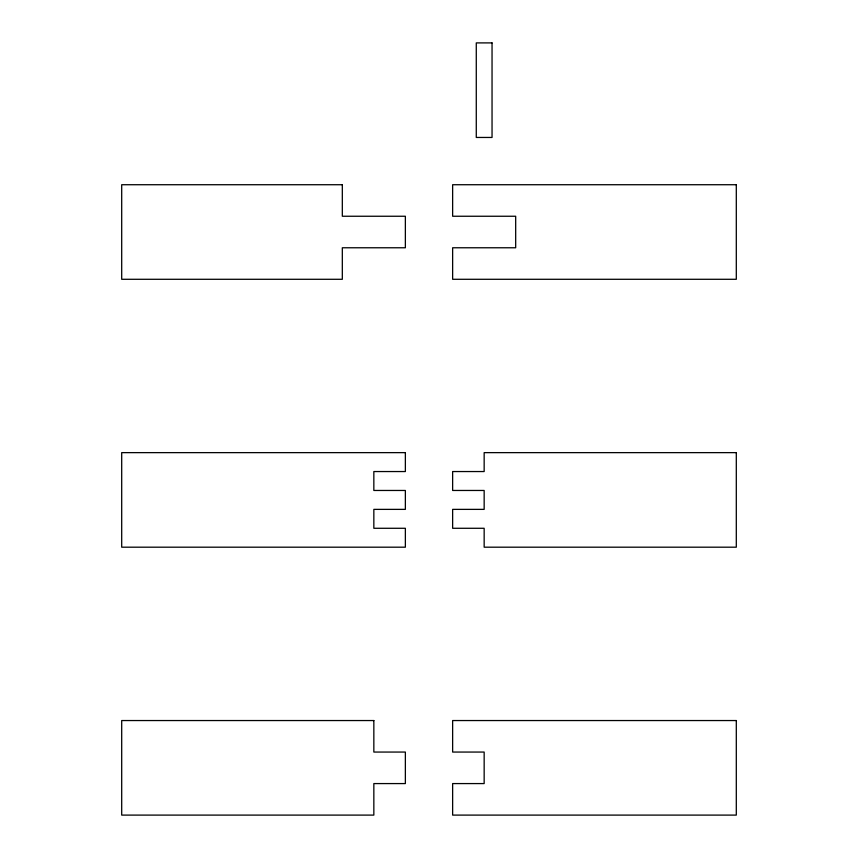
<?xml version="1.0" encoding="UTF-8"?>
<svg xmlns="http://www.w3.org/2000/svg" width="858" height="858" viewBox="0 0 858 858"><rect width="100%" height="100%" fill="white"/><g stroke="black" fill="none" stroke-linecap="round" stroke-linejoin="round"><path stroke-width="1.29" d="M492.042 42.9L476.276 42.9L476.276 137.452L492.042 137.452L492.042 42.9M342.321 184.727L121.697 184.727L121.697 279.29L342.321 279.29L342.321 247.769L405.362 247.769L405.362 216.248L342.321 216.248L342.321 184.727M736.303 184.727L452.638 184.727L452.638 216.248L515.679 216.248L515.679 247.769L452.638 247.769L452.638 279.29L736.303 279.29L736.303 184.727M405.362 452.638L121.697 452.638L121.697 547.189L405.362 547.189L405.362 528.281L373.841 528.281L373.841 509.373L405.362 509.373L405.362 490.465L373.841 490.465L373.841 471.546L405.362 471.546L405.362 452.638M736.303 452.638L484.159 452.638L484.159 471.546L452.638 471.546L452.638 490.465L484.159 490.465L484.159 509.373L452.638 509.373L452.638 528.281L484.159 528.281L484.159 547.189L736.303 547.189L736.303 452.638M373.841 720.548L121.697 720.548L121.697 815.1L373.841 815.1L373.841 783.579L405.362 783.579L405.362 752.058L373.841 752.058L373.841 720.548M736.303 720.548L452.638 720.548L452.638 752.058L484.159 752.058L484.159 783.579L452.638 783.579L452.638 815.1L736.303 815.1L736.303 720.548"/></g></svg>
